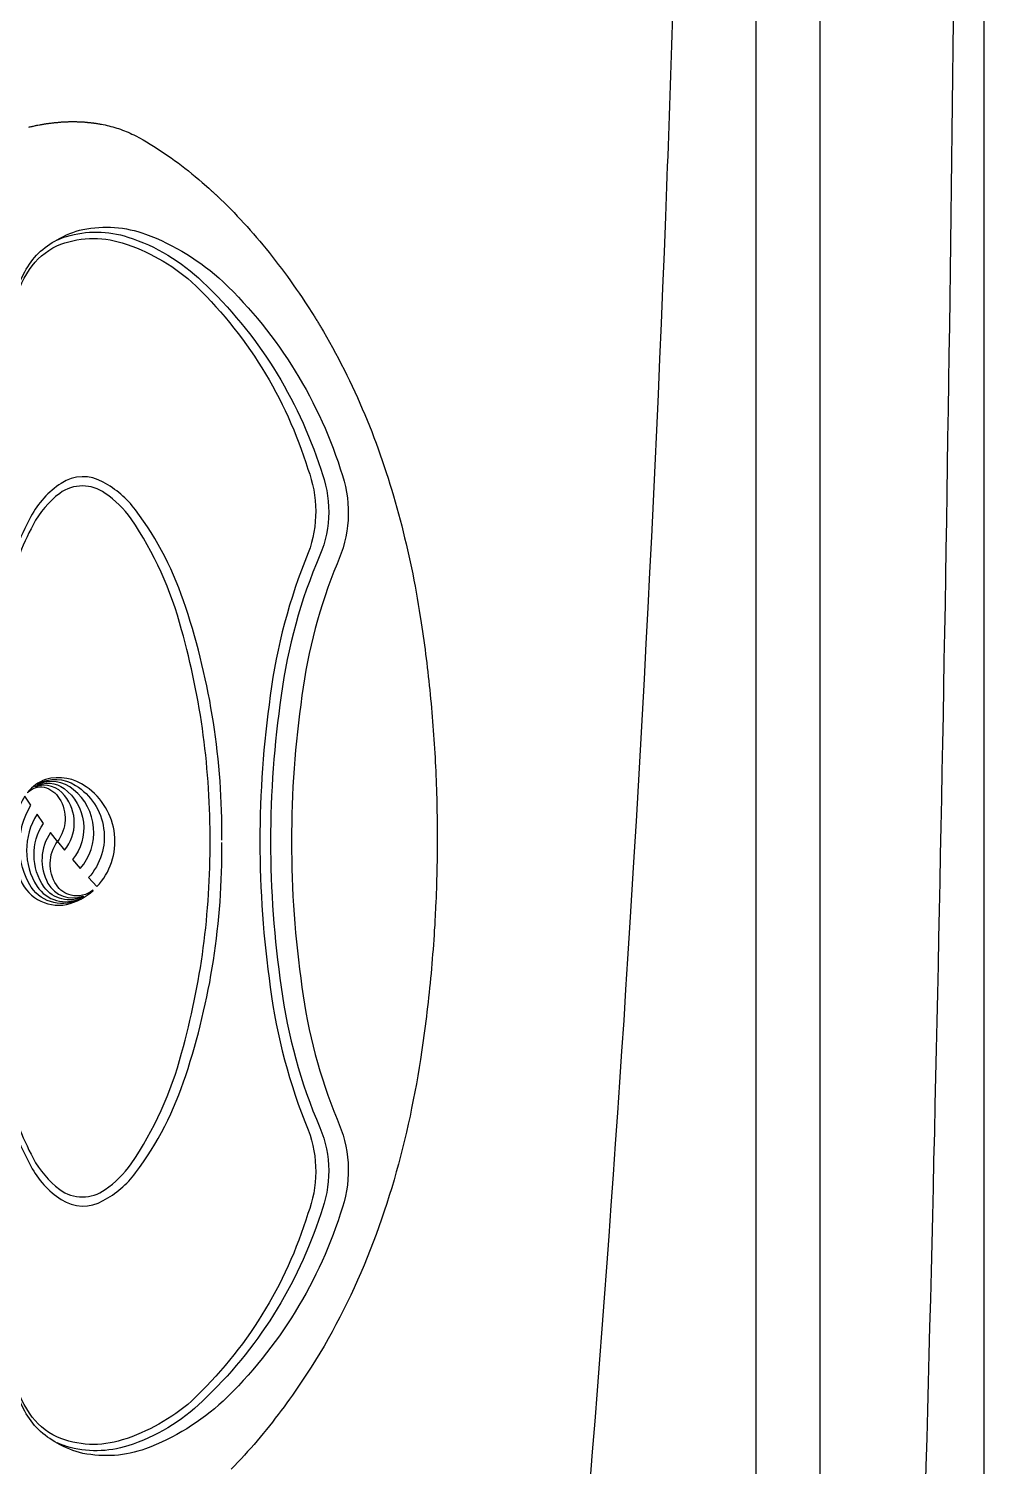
# Model space of a CAD drawing. Extents: x 941 to 1034, y 781 to 934.
# Drawn here: x 1023.28 to 1034.49, y 817.86 to 834.72 of the extents above; entities that cross this region are included whole.
import ezdxf

# ---------------------------------------------------------------- set-up
doc = ezdxf.new("R2010")
doc.units = 0
doc.header["$MEASUREMENT"] = 0
for name, color, linetype in [('1', 4, 'Continuous'), ('1_CYAN', 4, 'Continuous'), ('2', 2, 'Continuous')]:
    doc.layers.add(name, color=color, linetype=linetype)

# ---------------------------------------------------------------- blocks, each defined once
blk = doc.blocks.new('Pillow07')
at = {"layer": '1_CYAN', "color": 4, "linetype": 'Continuous'}
blk.add_lwpolyline([(-2.358, -0.87, -0.006603), (-5.745, -0.616, -0.021924), (-6.178, -0.554, -0.081502), (-6.683, -0.382, -0.155149), (-7.057, -0.002, -0.083013), (-7.178, 0.3, -0.136326), (-7.125, 1.034, -0.096778), (-6.565, 1.944, -0.127397), (-4.291, 3.344, -0.186872), (-3.258, 3.28, 0.065625), (-1.71, 2.868, 0.071435), (1.71, 2.868, 0.065625), (3.258, 3.28, -0.186872), (4.291, 3.344, -0.127397), (6.565, 1.944, -0.096778), (7.125, 1.034, -0.136326), (7.178, 0.3, -0.083013), (7.057, -0.002, -0.155149), (6.683, -0.382, -0.081502), (6.178, -0.554, -0.021924), (5.745, -0.616, -0.006603), (2.358, -0.87, -0.02343)], format="xyb", close=True, dxfattribs=at)
at = {"layer": '1_CYAN', "color": 3, "linetype": 'Continuous'}
for points in [[(-7.051, -0.007, -0.035917), (-7.097, 0.106, -0.150356), (-7.089, 0.827, -0.114334), (-6.565, 1.702, -0.12673), (-4.367, 3.088, -0.194366), (-3.357, 3.079, 0.069606), (-1.71, 2.626, 0.073636), (1.71, 2.626, 0.069606), (3.357, 3.079, -0.194366), (4.367, 3.088, -0.12673), (6.565, 1.702, -0.114334), (7.089, 0.827, -0.150356), (7.097, 0.106, -0.034443), (7.053, -0.003)], [(-5.745, -0.616, -0.03429), (-6.274, -0.516, -0.087533), (-6.708, -0.327, -0.132713), (-6.986, -0.006, -0.179167), (-7.021, 0.761, -0.10283), (-6.565, 1.573, -0.130003), (-4.366, 2.938, -0.182201), (-3.385, 2.942, 0.065189), (-1.71, 2.497, 0.071467), (1.71, 2.497, 0.065189), (3.385, 2.942, -0.182201), (4.366, 2.938, -0.130003), (6.565, 1.573, -0.10283), (7.021, 0.761, -0.179167), (6.986, -0.006, -0.132713), (6.708, -0.327, -0.087533), (6.274, -0.516, -0.03429), (5.745, -0.616)], [(-0.014, 1.929, 0.082097), (-2.745, 1.506, 0.081749), (-3.889, 0.917, 0.10997), (-4.213, 0.537, 0.288824), (-4.2, 0.045, 0.128848), (-3.81, -0.311, 0.064282), (-3.023, -0.615, 0.029904), (-2.157, -0.782, 0.020061), (-1.104, -0.879, 0.013811), (0, -0.907, 0.013811), (1.104, -0.879, 0.020061), (2.157, -0.782, 0.029904), (3.023, -0.615, 0.064282), (3.81, -0.311, 0.128848), (4.2, 0.045, 0.288824), (4.213, 0.537, 0.10997), (3.889, 0.917, 0.081749), (2.745, 1.506, 0.082097), (0.014, 1.929)], [(0.011, 1.79, 0.069931), (-2.482, 1.457, 0.085576), (-3.783, 0.864, 0.092534), (-4.083, 0.559, 0.328712), (-4.083, 0.027, 0.110973), (-3.715, -0.285, 0.062647), (-2.923, -0.588, 0.030211), (-2.047, -0.756, 0.019896), (-1.004, -0.852, 0.013777), (0, -0.878, 0.013777), (1.004, -0.852, 0.019896), (2.047, -0.756, 0.030211), (2.923, -0.588, 0.062647), (3.715, -0.285, 0.110973), (4.083, 0.027, 0.328712), (4.083, 0.559, 0.092534), (3.783, 0.864, 0.085576), (2.482, 1.457, 0.069931), (-0.011, 1.79)], [(-0.673, -0.235, -0.282153), (-0.657, 0.213, -0.468167), (0.424, 0.365), (0.53, 0.464, 0.460953), (-0.64, 0.337, 0.238725), (-0.726, -0.14, 0.137161), (-0.575, -0.35, 0.261069), (-0.572, -0.35, 0.46986), (-0.572, -0.349, -0.265453), (-0.636, -0.154, -0.195188), (-0.504, 0.022, -0.314105), (0, 0), (0.103, 0.084, 0.355977), (-0.538, 0.084, 0.328478), (-0.641, -0.257, -0.416518), (-0.642, -0.26, -0.387302), (-0.648, -0.259, -0.279485), (-0.621, 0.078, -0.429748), (0.212, 0.176), (0.318, 0.268, 0.422176), (-0.607, 0.19, 0.293997), (-0.668, -0.234, -0.469659), (-0.669, -0.236, -0.320928), (-0.673, -0.236)], [(-0.103, -0.081, 0.285107), (0.492, -0.111, 0.365107), (0.641, 0.3, -0.389885), (0.642, 0.303, -0.434748), (0.648, 0.302, -0.361319), (0.536, -0.156, -0.307672), (-0.212, -0.163), (-0.318, -0.239, 0.290786), (0.528, -0.239, 0.371252), (0.668, 0.272, -0.388988), (0.669, 0.275, -0.244043), (0.673, 0.274, -0.383995), (0.537, -0.307, -0.280367), (-0.424, -0.313), (-0.53, -0.383, 0.237756), (0.409, -0.447, 0.379998), (0.74, 0.108, 0.130298), (0.575, 0.42, 0.419454), (0.572, 0.419, 0.370938), (0.572, 0.418, -0.227085), (0.632, 0.16, -0.183703), (0.51, -0.012, -0.310404), (0, 0), (-0.106, -0.083)]]:
    blk.add_lwpolyline(points, format="xyb", dxfattribs=at)
blk = doc.blocks.new('ENVOY')
at = {"layer": '1', "color": 3, "linetype": 'Continuous'}
blk.add_line((91.184, 12.055), (91.184, 77.052), dxfattribs=at)
at = {"layer": '1', "color": 4}
blk.add_lwpolyline([(93.109, 77.107, 0.414214), (81.109, 89.107), (12, 89.107, 0.414214), (0, 77.107), (0, 12, 0.414214), (12, 0), (81.109, 0, 0.414214), (93.109, 12)], format="xyb", close=True, dxfattribs=at)
at = {"layer": '1', "color": 3, "linetype": 'Continuous'}
for points in [[(90.434, 12.054), (90.434, 13.147), (90.434, 14.239), (90.434, 15.332), (90.434, 16.425), (90.434, 17.517), (90.434, 18.61), (90.434, 19.703), (90.434, 20.796), (90.434, 21.888), (90.434, 22.981), (90.434, 24.074), (90.434, 25.167), (90.434, 26.259), (90.434, 27.352), (90.434, 28.445), (90.434, 29.538), (90.434, 30.63), (90.434, 31.723), (90.434, 32.816), (90.434, 33.909)], [(92.744, 33.245), (92.74, 32.919), (92.737, 32.593), (92.733, 32.267), (92.729, 31.941), (92.725, 31.615), (92.721, 31.289), (92.717, 30.963), (92.713, 30.637), (92.709, 30.311), (92.704, 29.985), (92.7, 29.659), (92.695, 29.333), (92.69, 29.007), (92.685, 28.681), (92.68, 28.355), (92.675, 28.029), (92.67, 27.703), (92.665, 27.377), (92.66, 27.051), (92.654, 26.725), (92.649, 26.399), (92.643, 26.073), (92.637, 25.747), (92.631, 25.421), (92.626, 25.095), (92.619, 24.77), (92.613, 24.444), (92.607, 24.118), (92.601, 23.792), (92.594, 23.466), (92.588, 23.14), (92.581, 22.814), (92.574, 22.488), (92.567, 22.162), (92.56, 21.836), (92.553, 21.51), (92.546, 21.184), (92.539, 20.858), (92.531, 20.532), (92.524, 20.206), (92.516, 19.88), (92.509, 19.554), (92.501, 19.228), (92.493, 18.903), (92.485, 18.577), (92.477, 18.251), (92.468, 17.925), (92.46, 17.599), (92.452, 17.273), (92.443, 16.947), (92.435, 16.621), (92.426, 16.295), (92.417, 15.969)], [(82.028, 32.025), (82.035, 32.026), (82.043, 32.028), (82.05, 32.029), (82.058, 32.03), (82.065, 32.032), (82.073, 32.033), (82.08, 32.034), (82.088, 32.035), (82.096, 32.037), (82.103, 32.038), (82.111, 32.039), (82.118, 32.04), (82.126, 32.041), (82.133, 32.042), (82.141, 32.043), (82.148, 32.044), (82.156, 32.045), (82.163, 32.046), (82.178, 32.048)], [(82.178, 32.048), (82.186, 32.049), (82.195, 32.05), (82.203, 32.051), (82.211, 32.051), (82.219, 32.052), (82.228, 32.053), (82.236, 32.054), (82.244, 32.054), (82.252, 32.055), (82.26, 32.056), (82.268, 32.056), (82.277, 32.057), (82.285, 32.058), (82.293, 32.058), (82.301, 32.059), (82.309, 32.059), (82.317, 32.059), (82.325, 32.06), (82.341, 32.061)], [(82.341, 32.061), (82.349, 32.061), (82.357, 32.061), (82.365, 32.061), (82.372, 32.062), (82.38, 32.062), (82.388, 32.062), (82.396, 32.062), (82.404, 32.062), (82.412, 32.062), (82.42, 32.062), (82.428, 32.062), (82.435, 32.062), (82.443, 32.062), (82.452, 32.062), (82.46, 32.062), (82.468, 32.061), (82.476, 32.061), (82.484, 32.061), (82.492, 32.061), (82.5, 32.06), (82.508, 32.06), (82.517, 32.06), (82.525, 32.059), (82.533, 32.059), (82.541, 32.058), (82.55, 32.058), (82.558, 32.057), (82.566, 32.056), (82.583, 32.055)], [(82.583, 32.055), (82.584, 32.055), (82.586, 32.055), (82.587, 32.055), (82.589, 32.055), (82.59, 32.054), (82.591, 32.054), (82.593, 32.054), (82.594, 32.054), (82.595, 32.054), (82.597, 32.054), (82.598, 32.054), (82.599, 32.054), (82.601, 32.053), (82.602, 32.053), (82.604, 32.053), (82.605, 32.053), (82.606, 32.053), (82.608, 32.053), (82.61, 32.052)], [(82.61, 32.052), (82.617, 32.052), (82.625, 32.051), (82.632, 32.05), (82.639, 32.049), (82.646, 32.048), (82.653, 32.048), (82.66, 32.047), (82.667, 32.046), (82.674, 32.045), (82.682, 32.044), (82.689, 32.043), (82.696, 32.042), (82.703, 32.04), (82.71, 32.039), (82.718, 32.038), (82.725, 32.037), (82.732, 32.036), (82.739, 32.034), (82.754, 32.032)], [(81.901, 31.997), (81.91, 32), (81.92, 32.002), (81.93, 32.005), (81.94, 32.007), (81.949, 32.009), (81.959, 32.011), (81.969, 32.013), (81.979, 32.015), (81.988, 32.017), (81.998, 32.019), (82.008, 32.021), (82.028, 32.025)], [(82.754, 32.032), (82.776, 32.027), (82.798, 32.023), (82.821, 32.017), (82.843, 32.012), (82.865, 32.006), (82.888, 32), (82.91, 31.994), (82.933, 31.987), (82.955, 31.98), (82.978, 31.972), (83, 31.964), (83.023, 31.955), (83.045, 31.946), (83.068, 31.937), (83.09, 31.927), (83.112, 31.917), (83.135, 31.906), (83.157, 31.895), (83.201, 31.872)], [(83.201, 31.872), (83.243, 31.848), (83.284, 31.824), (83.325, 31.799), (83.366, 31.774), (83.407, 31.748), (83.449, 31.721), (83.49, 31.693), (83.531, 31.665), (83.571, 31.637), (83.612, 31.607), (83.653, 31.577), (83.694, 31.547), (83.734, 31.515), (83.775, 31.484), (83.815, 31.451), (83.855, 31.418), (83.895, 31.384), (83.935, 31.35), (84.015, 31.28)], [(84.015, 31.28), (84.019, 31.276), (84.022, 31.273), (84.026, 31.27), (84.029, 31.267), (84.033, 31.264), (84.036, 31.26), (84.04, 31.257), (84.043, 31.254), (84.047, 31.251), (84.05, 31.248), (84.054, 31.244), (84.057, 31.241), (84.061, 31.238), (84.064, 31.235), (84.068, 31.232), (84.071, 31.228), (84.075, 31.225), (84.078, 31.222), (84.085, 31.215)], [(84.085, 31.215), (84.089, 31.212), (84.092, 31.209), (84.096, 31.206), (84.099, 31.202), (84.103, 31.199), (84.106, 31.196), (84.11, 31.192), (84.113, 31.189), (84.117, 31.186), (84.12, 31.183), (84.124, 31.179), (84.127, 31.176), (84.131, 31.173), (84.134, 31.169), (84.138, 31.166), (84.141, 31.163), (84.144, 31.159), (84.148, 31.156), (84.155, 31.149)], [(84.155, 31.149), (84.194, 31.112), (84.233, 31.073), (84.271, 31.034), (84.31, 30.995), (84.348, 30.955), (84.386, 30.914), (84.424, 30.873), (84.462, 30.832), (84.499, 30.789), (84.537, 30.747), (84.574, 30.704), (84.611, 30.66), (84.648, 30.616), (84.685, 30.571), (84.721, 30.526), (84.757, 30.48), (84.793, 30.434), (84.829, 30.387), (84.865, 30.34), (84.9, 30.293), (84.936, 30.245), (84.971, 30.196), (85.005, 30.147), (85.039, 30.098), (85.073, 30.049), (85.107, 29.999), (85.14, 29.95), (85.173, 29.9), (85.238, 29.799)], [(85.238, 29.799), (85.244, 29.789), (85.25, 29.779), (85.256, 29.769), (85.262, 29.759), (85.268, 29.749), (85.274, 29.74), (85.281, 29.73), (85.287, 29.72), (85.293, 29.71), (85.299, 29.7), (85.305, 29.69), (85.311, 29.68), (85.317, 29.67), (85.323, 29.66), (85.329, 29.65), (85.335, 29.64), (85.341, 29.63), (85.347, 29.62), (85.358, 29.6)], [(85.358, 29.6), (85.395, 29.537), (85.431, 29.475), (85.466, 29.411), (85.5, 29.348), (85.535, 29.284), (85.568, 29.219), (85.601, 29.155), (85.633, 29.09), (85.665, 29.025), (85.696, 28.959), (85.726, 28.893), (85.756, 28.827), (85.786, 28.761), (85.814, 28.695), (85.843, 28.628), (85.87, 28.561), (85.897, 28.494), (85.924, 28.426), (85.95, 28.358), (85.975, 28.291), (86, 28.223), (86.025, 28.154), (86.049, 28.086), (86.072, 28.017), (86.095, 27.948), (86.117, 27.879), (86.139, 27.81), (86.16, 27.741), (86.181, 27.671), (86.201, 27.602), (86.22, 27.532), (86.24, 27.462), (86.258, 27.392), (86.276, 27.322), (86.294, 27.251), (86.311, 27.181), (86.328, 27.11), (86.344, 27.04), (86.36, 26.969), (86.376, 26.898), (86.391, 26.827), (86.405, 26.756), (86.419, 26.685), (86.433, 26.614), (86.446, 26.543), (86.459, 26.471), (86.471, 26.4), (86.483, 26.328), (86.505, 26.185)], [(86.505, 26.185), (86.513, 26.133), (86.521, 26.08), (86.528, 26.028), (86.536, 25.975), (86.543, 25.923), (86.55, 25.87), (86.557, 25.817), (86.563, 25.765), (86.57, 25.712), (86.576, 25.66), (86.582, 25.607), (86.588, 25.554), (86.594, 25.502), (86.6, 25.449), (86.605, 25.396), (86.61, 25.343), (86.615, 25.291), (86.62, 25.238), (86.625, 25.185), (86.63, 25.132), (86.634, 25.079), (86.639, 25.026), (86.643, 24.973), (86.647, 24.921), (86.651, 24.868), (86.654, 24.815), (86.658, 24.762), (86.661, 24.709), (86.664, 24.656), (86.667, 24.603), (86.67, 24.55), (86.673, 24.497), (86.675, 24.444), (86.677, 24.391), (86.68, 24.338), (86.682, 24.285), (86.683, 24.232), (86.685, 24.179), (86.687, 24.126), (86.688, 24.073), (86.689, 24.02), (86.69, 23.967), (86.691, 23.914), (86.692, 23.861), (86.692, 23.808), (86.693, 23.755), (86.693, 23.702), (86.693, 23.649), (86.693, 23.596), (86.692, 23.543), (86.692, 23.49), (86.691, 23.437), (86.691, 23.384), (86.69, 23.331), (86.689, 23.278), (86.687, 23.225), (86.686, 23.172), (86.684, 23.119), (86.683, 23.066), (86.681, 23.013), (86.679, 22.96), (86.677, 22.907), (86.674, 22.854), (86.669, 22.748)], [(86.669, 22.748), (86.666, 22.691), (86.663, 22.635), (86.659, 22.578), (86.656, 22.522), (86.652, 22.465), (86.648, 22.409), (86.644, 22.353), (86.639, 22.296), (86.635, 22.24), (86.63, 22.184), (86.625, 22.127), (86.62, 22.071), (86.615, 22.015), (86.609, 21.958), (86.604, 21.902), (86.598, 21.846), (86.592, 21.79), (86.586, 21.733), (86.579, 21.677), (86.573, 21.621), (86.566, 21.565), (86.559, 21.509), (86.551, 21.453), (86.544, 21.397), (86.536, 21.341), (86.529, 21.285), (86.521, 21.229), (86.512, 21.173), (86.495, 21.061)], [(86.495, 21.061), (86.48, 20.966), (86.464, 20.871), (86.448, 20.776), (86.43, 20.681), (86.412, 20.586), (86.393, 20.492), (86.374, 20.397), (86.353, 20.303), (86.332, 20.209), (86.31, 20.115), (86.287, 20.022), (86.263, 19.928), (86.239, 19.835), (86.213, 19.742), (86.187, 19.649), (86.159, 19.557), (86.131, 19.464), (86.102, 19.372), (86.072, 19.281), (86.041, 19.189), (86.009, 19.098), (85.976, 19.008), (85.943, 18.918), (85.908, 18.828), (85.872, 18.738), (85.835, 18.649), (85.798, 18.56), (85.759, 18.472), (85.719, 18.384), (85.678, 18.297), (85.637, 18.21), (85.594, 18.123), (85.55, 18.037), (85.505, 17.952), (85.46, 17.867), (85.413, 17.783), (85.365, 17.7), (85.316, 17.617), (85.214, 17.453)], [(85.214, 17.453), (85.184, 17.405), (85.153, 17.358), (85.122, 17.311), (85.091, 17.264), (85.059, 17.217), (85.027, 17.171), (84.995, 17.124), (84.962, 17.078), (84.929, 17.033), (84.896, 16.987), (84.862, 16.942), (84.828, 16.897), (84.794, 16.852), (84.759, 16.808), (84.724, 16.763), (84.689, 16.719), (84.653, 16.675), (84.617, 16.632), (84.581, 16.589), (84.544, 16.546), (84.507, 16.503), (84.469, 16.461), (84.431, 16.419), (84.393, 16.377), (84.355, 16.336), (84.316, 16.295), (84.277, 16.255)]]:
    blk.add_lwpolyline(points, dxfattribs=at)
at = {"layer": '1', "color": 2, "linetype": 'Continuous'}
for points in [[(89.453, 33.317), (89.45, 33.198), (89.446, 33.08), (89.442, 32.961), (89.438, 32.843), (89.434, 32.725), (89.43, 32.606), (89.426, 32.488), (89.422, 32.369), (89.418, 32.251), (89.414, 32.132), (89.41, 32.014), (89.405, 31.896), (89.401, 31.777), (89.397, 31.659), (89.392, 31.54), (89.388, 31.422), (89.384, 31.303), (89.379, 31.185), (89.37, 30.948)], [(89.37, 30.948), (89.354, 30.531), (89.337, 30.113), (89.319, 29.696), (89.302, 29.279), (89.283, 28.861), (89.264, 28.444), (89.245, 28.027), (89.225, 27.61), (89.205, 27.192), (89.184, 26.775), (89.163, 26.358), (89.141, 25.941), (89.119, 25.524), (89.096, 25.107), (89.073, 24.69), (89.049, 24.273), (89.025, 23.856), (89, 23.439), (88.949, 22.605)], [(88.949, 22.605), (88.926, 22.243), (88.903, 21.882), (88.88, 21.52), (88.856, 21.158), (88.832, 20.796), (88.807, 20.434), (88.782, 20.073), (88.757, 19.711), (88.731, 19.349), (88.705, 18.988), (88.678, 18.626), (88.651, 18.264), (88.624, 17.903), (88.597, 17.541), (88.569, 17.18), (88.54, 16.818), (88.511, 16.457), (88.482, 16.096), (88.423, 15.373)]]:
    blk.add_lwpolyline(points, dxfattribs=at)
at = {"layer": '2', "linetype": 'Continuous', "rotation": 270}
blk.add_blockref('Pillow07', (82.238, 23.619), dxfattribs=at)

msp = doc.modelspace()

# ---------------------------------------------------------------- block references
at = {"layer": '1'}
msp.add_blockref('ENVOY', (941.378, 801.568), dxfattribs=at)

doc.saveas('drawing.dxf')
